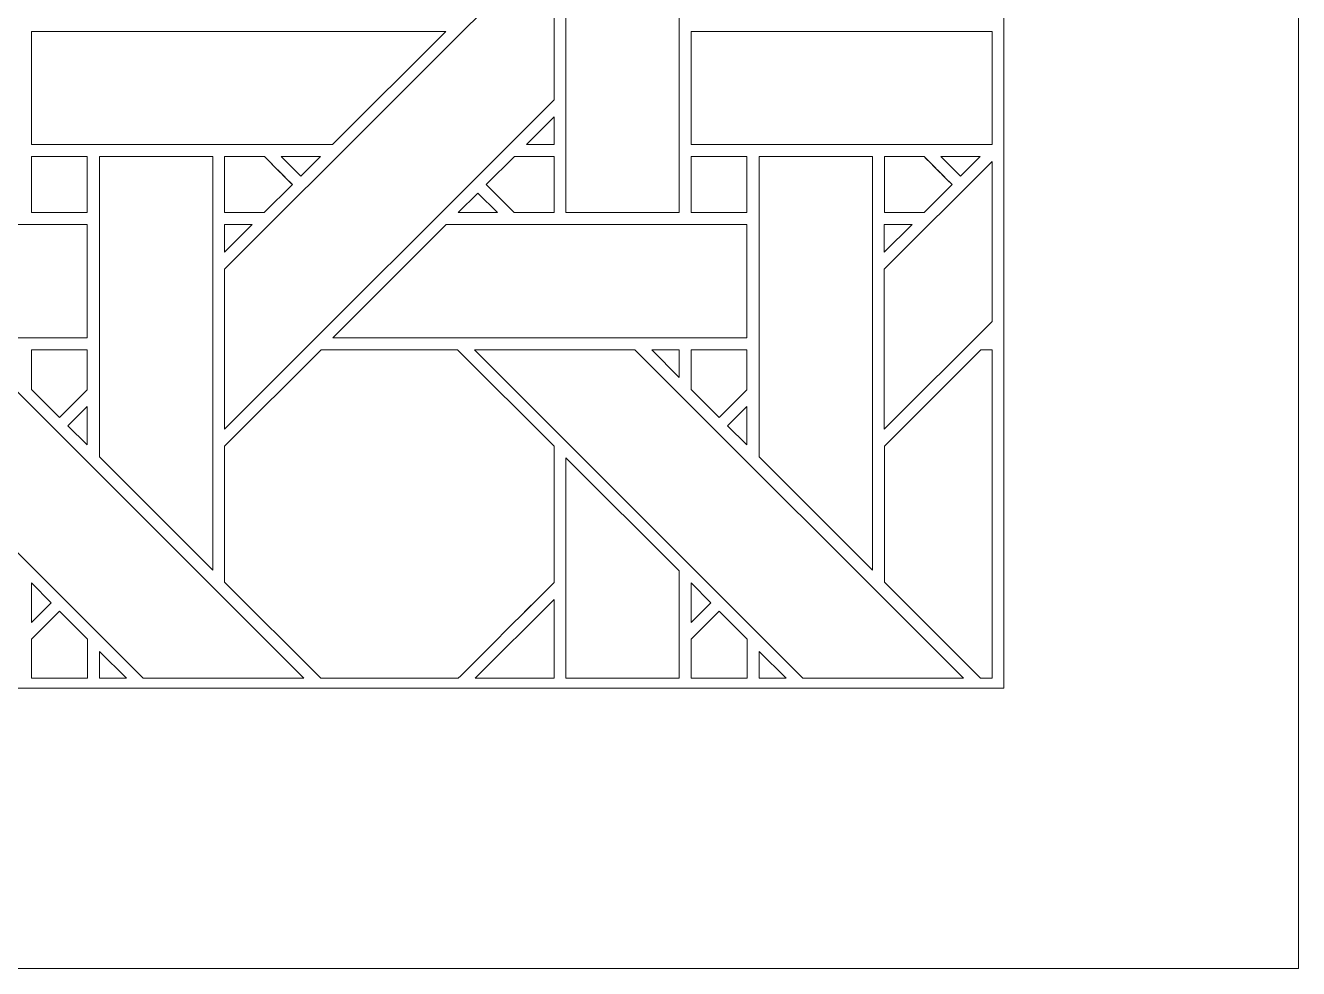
# Model space of a CAD drawing. Header units: inches. Extents: x 5.4 to 19.4, y 5.6 to 12.6.
# Drawn here: x 17.552 to 19.383, y 5.595 to 6.951 of the extents above; entities that cross this region are included whole.
import ezdxf

# ---------------------------------------------------------------- set-up
doc = ezdxf.new("R2010")
doc.units = ezdxf.units.IN
doc.header["$MEASUREMENT"] = 0
doc.layers.add('Design', color=7, linetype='Continuous', lineweight=0)

msp = doc.modelspace()

# ---------------------------------------------------------------- linework, layer by layer
at = {"layer": 'Design'}
for points, knots in [([(5.3829, 12.5948), (5.3829, 12.5948), (5.3829, 5.5948), (5.3829, 5.5948), (5.3829, 5.5948), (19.3829, 5.5948), (19.3829, 5.5948), (19.3829, 5.5948), (19.3829, 12.5948), (19.3829, 12.5948), (19.3829, 12.5948), (5.3829, 12.5948), (5.3829, 12.5948)], [0, 0, 0, 0, 1, 1, 1, 2, 2, 2, 3, 3, 3, 4, 4, 4, 4]), ([(5.8069, 12.1914), (5.8069, 12.1914), (5.8069, 5.9981), (5.8069, 5.9981), (5.8069, 5.9981), (18.9588, 5.9981), (18.9588, 5.9981), (18.9588, 5.9981), (18.9588, 12.1914), (18.9588, 12.1914), (18.9588, 12.1914), (5.8069, 12.1914), (5.8069, 12.1914)], [0, 0, 0, 0, 1, 1, 1, 2, 2, 2, 3, 3, 3, 4, 4, 4, 4]), ([(18.3292, 6.682), (18.3292, 6.682), (18.3292, 7.2778), (18.3292, 7.2778), (18.3292, 7.2778), (18.492, 7.1157), (18.492, 7.1157), (18.492, 7.1157), (18.492, 6.682), (18.492, 6.682), (18.492, 6.682), (18.3292, 6.682), (18.3292, 6.682)], [0, 0, 0, 0, 1, 1, 1, 2, 2, 2, 3, 3, 3, 4, 4, 4, 4]), ([(17.8384, 6.6007), (17.8384, 6.6007), (18.3121, 7.0743), (18.3121, 7.0743), (18.3121, 7.0743), (18.3121, 6.8442), (18.3121, 6.8442), (18.3121, 6.8442), (17.8384, 6.3706), (17.8384, 6.3706), (17.8384, 6.3706), (17.8384, 6.6007), (17.8384, 6.6007)], [0, 0, 0, 0, 1, 1, 1, 2, 2, 2, 3, 3, 3, 4, 4, 4, 4]), ([(17.5605, 6.78), (17.5605, 6.78), (17.5605, 6.9427), (17.5605, 6.9427), (17.5605, 6.9427), (18.1563, 6.9427), (18.1563, 6.9427), (18.1563, 6.9427), (17.9935, 6.78), (17.9935, 6.78), (17.9935, 6.78), (17.5605, 6.78), (17.5605, 6.78)], [0, 0, 0, 0, 1, 1, 1, 2, 2, 2, 3, 3, 3, 4, 4, 4, 4]), ([(18.9421, 6.78), (18.9421, 6.78), (18.5093, 6.78), (18.5093, 6.78), (18.5093, 6.78), (18.5093, 6.9427), (18.5093, 6.9427), (18.5093, 6.9427), (18.9421, 6.9427), (18.9421, 6.9427), (18.9421, 6.9427), (18.9421, 6.78), (18.9421, 6.78)], [0, 0, 0, 0, 1, 1, 1, 2, 2, 2, 3, 3, 3, 4, 4, 4, 4]), ([(18.2723, 6.7801), (18.2723, 6.7801), (18.3121, 6.8198), (18.3121, 6.8198), (18.3121, 6.8198), (18.3121, 6.7801), (18.3121, 6.7801), (18.3121, 6.7801), (18.2723, 6.7801), (18.2723, 6.7801)], [0, 0, 0, 0, 1, 1, 1, 2, 2, 2, 3, 3, 3, 3]), ([(17.6408, 6.7627), (17.6408, 6.7627), (17.6408, 6.682), (17.6408, 6.682), (17.6408, 6.682), (17.5606, 6.682), (17.5606, 6.682), (17.5606, 6.682), (17.5606, 6.7627), (17.5606, 6.7627), (17.5606, 6.7627), (17.6408, 6.7627), (17.6408, 6.7627)], [0, 0, 0, 0, 1, 1, 1, 2, 2, 2, 3, 3, 3, 4, 4, 4, 4]), ([(17.6408, 6.7627), (17.6408, 6.7627), (17.6408, 6.682), (17.6408, 6.682), (17.6408, 6.682), (17.5606, 6.682), (17.5606, 6.682), (17.5606, 6.682), (17.5606, 6.7627), (17.5606, 6.7627), (17.5606, 6.7627), (17.6408, 6.7627), (17.6408, 6.7627)], [0, 0, 0, 0, 1, 1, 1, 2, 2, 2, 3, 3, 3, 4, 4, 4, 4]), ([(17.8213, 6.7628), (17.8213, 6.7628), (17.8213, 6.1677), (17.8213, 6.1677), (17.8213, 6.1677), (17.6583, 6.3306), (17.6583, 6.3306), (17.6583, 6.3306), (17.6583, 6.7628), (17.6583, 6.7628), (17.6583, 6.7628), (17.8213, 6.7628), (17.8213, 6.7628)], [0, 0, 0, 0, 1, 1, 1, 2, 2, 2, 3, 3, 3, 4, 4, 4, 4]), ([(17.8955, 6.7627), (17.9006, 6.7576), (17.9314, 6.7268), (17.9358, 6.7224), (17.9358, 6.7224), (17.8954, 6.682), (17.8954, 6.682), (17.8954, 6.682), (17.8384, 6.682), (17.8384, 6.682), (17.8384, 6.682), (17.8384, 6.7627), (17.8384, 6.7627), (17.8384, 6.7627), (17.8955, 6.7627), (17.8955, 6.7627)], [0, 0, 0, 0, 1, 1, 1, 2, 2, 2, 3, 3, 3, 4, 4, 4, 5, 5, 5, 5]), ([(17.8384, 6.682), (17.8384, 6.682), (17.8384, 6.7627), (17.8384, 6.7627), (17.8384, 6.7627), (17.8955, 6.7627), (17.8955, 6.7627), (17.9011, 6.7572), (17.9358, 6.7224), (17.9358, 6.7224), (17.9358, 6.7224), (17.8954, 6.682), (17.8954, 6.682), (17.8954, 6.682), (17.8384, 6.682), (17.8384, 6.682)], [0, 0, 0, 0, 1, 1, 1, 2, 2, 2, 3, 3, 3, 4, 4, 4, 5, 5, 5, 5]), ([(17.9198, 6.7628), (17.9198, 6.7628), (17.9763, 6.7628), (17.9763, 6.7628), (17.9763, 6.7628), (17.948, 6.7346), (17.948, 6.7346), (17.948, 6.7346), (17.9198, 6.7628), (17.9198, 6.7628)], [0, 0, 0, 0, 1, 1, 1, 2, 2, 2, 3, 3, 3, 3]), ([(18.3121, 6.7628), (18.3121, 6.7628), (18.3121, 6.682), (18.3121, 6.682), (18.3121, 6.682), (18.255, 6.682), (18.255, 6.682), (18.255, 6.682), (18.2146, 6.7223), (18.2146, 6.7223), (18.2146, 6.7223), (18.2551, 6.7628), (18.2551, 6.7628), (18.2551, 6.7628), (18.3121, 6.7628), (18.3121, 6.7628)], [0, 0, 0, 0, 1, 1, 1, 2, 2, 2, 3, 3, 3, 4, 4, 4, 5, 5, 5, 5]), ([(18.2146, 6.7223), (18.2146, 6.7223), (18.2551, 6.7628), (18.2551, 6.7628), (18.2551, 6.7628), (18.3121, 6.7628), (18.3121, 6.7628), (18.3121, 6.7628), (18.3121, 6.682), (18.3121, 6.682), (18.3121, 6.682), (18.255, 6.682), (18.255, 6.682), (18.255, 6.682), (18.2146, 6.7223), (18.2146, 6.7223)], [0, 0, 0, 0, 1, 1, 1, 2, 2, 2, 3, 3, 3, 4, 4, 4, 5, 5, 5, 5]), ([(18.5896, 6.7627), (18.5896, 6.7627), (18.5896, 6.682), (18.5896, 6.682), (18.5896, 6.682), (18.5093, 6.682), (18.5093, 6.682), (18.5093, 6.682), (18.5093, 6.7627), (18.5093, 6.7627), (18.5093, 6.7627), (18.5896, 6.7627), (18.5896, 6.7627)], [0, 0, 0, 0, 1, 1, 1, 2, 2, 2, 3, 3, 3, 4, 4, 4, 4]), ([(18.5093, 6.682), (18.5093, 6.682), (18.5093, 6.7627), (18.5093, 6.7627), (18.5093, 6.7627), (18.5896, 6.7627), (18.5896, 6.7627), (18.5896, 6.7627), (18.5896, 6.682), (18.5896, 6.682), (18.5896, 6.682), (18.5093, 6.682), (18.5093, 6.682)], [0, 0, 0, 0, 1, 1, 1, 2, 2, 2, 3, 3, 3, 4, 4, 4, 4]), ([(18.77, 6.1677), (18.77, 6.1677), (18.6071, 6.3306), (18.6071, 6.3306), (18.6071, 6.3306), (18.6071, 6.7628), (18.6071, 6.7628), (18.6071, 6.7628), (18.77, 6.7628), (18.77, 6.7628), (18.77, 6.7628), (18.77, 6.1677), (18.77, 6.1677)], [0, 0, 0, 0, 1, 1, 1, 2, 2, 2, 3, 3, 3, 4, 4, 4, 4]), ([(18.8442, 6.7627), (18.8494, 6.7576), (18.8802, 6.7268), (18.8846, 6.7224), (18.8846, 6.7224), (18.8442, 6.682), (18.8442, 6.682), (18.8442, 6.682), (18.7872, 6.682), (18.7872, 6.682), (18.7872, 6.682), (18.7872, 6.7627), (18.7872, 6.7627), (18.7872, 6.7627), (18.8442, 6.7627), (18.8442, 6.7627)], [0, 0, 0, 0, 1, 1, 1, 2, 2, 2, 3, 3, 3, 4, 4, 4, 5, 5, 5, 5]), ([(18.7872, 6.682), (18.7872, 6.682), (18.7872, 6.7627), (18.7872, 6.7627), (18.7872, 6.7627), (18.8442, 6.7627), (18.8442, 6.7627), (18.8498, 6.7572), (18.8846, 6.7224), (18.8846, 6.7224), (18.8846, 6.7224), (18.8442, 6.682), (18.8442, 6.682), (18.8442, 6.682), (18.7872, 6.682), (18.7872, 6.682)], [0, 0, 0, 0, 1, 1, 1, 2, 2, 2, 3, 3, 3, 4, 4, 4, 5, 5, 5, 5]), ([(18.8686, 6.7628), (18.8686, 6.7628), (18.925, 6.7628), (18.925, 6.7628), (18.925, 6.7628), (18.8967, 6.7346), (18.8967, 6.7346), (18.8967, 6.7346), (18.8686, 6.7628), (18.8686, 6.7628)], [0, 0, 0, 0, 1, 1, 1, 2, 2, 2, 3, 3, 3, 3]), ([(18.7871, 6.3706), (18.7871, 6.3706), (18.7871, 6.6007), (18.7871, 6.6007), (18.7871, 6.6007), (18.9421, 6.7556), (18.9421, 6.7556), (18.9421, 6.7556), (18.9421, 6.5255), (18.9421, 6.5255), (18.9421, 6.5255), (18.7871, 6.3706), (18.7871, 6.3706)], [0, 0, 0, 0, 1, 1, 1, 2, 2, 2, 3, 3, 3, 4, 4, 4, 4]), ([(18.2307, 6.682), (18.2307, 6.682), (18.1742, 6.682), (18.1742, 6.682), (18.1742, 6.682), (18.2025, 6.7102), (18.2025, 6.7102), (18.2025, 6.7102), (18.2307, 6.682), (18.2307, 6.682)], [0, 0, 0, 0, 1, 1, 1, 2, 2, 2, 3, 3, 3, 3]), ([(17.2084, 6.6648), (17.2084, 6.6648), (17.6408, 6.6648), (17.6408, 6.6648), (17.6408, 6.6648), (17.6408, 6.502), (17.6408, 6.502), (17.6408, 6.502), (17.0455, 6.502), (17.0455, 6.502), (17.0455, 6.502), (17.2084, 6.6648), (17.2084, 6.6648)], [0, 0, 0, 0, 1, 1, 1, 2, 2, 2, 3, 3, 3, 4, 4, 4, 4]), ([(17.8782, 6.6649), (17.8782, 6.6649), (17.8384, 6.625), (17.8384, 6.625), (17.8384, 6.625), (17.8384, 6.6649), (17.8384, 6.6649), (17.8384, 6.6649), (17.8782, 6.6649), (17.8782, 6.6649)], [0, 0, 0, 0, 1, 1, 1, 2, 2, 2, 3, 3, 3, 3]), ([(18.1571, 6.6648), (18.1571, 6.6648), (18.5895, 6.6648), (18.5895, 6.6648), (18.5895, 6.6648), (18.5895, 6.502), (18.5895, 6.502), (18.5895, 6.502), (17.9942, 6.502), (17.9942, 6.502), (17.9942, 6.502), (18.1571, 6.6648), (18.1571, 6.6648)], [0, 0, 0, 0, 1, 1, 1, 2, 2, 2, 3, 3, 3, 4, 4, 4, 4]), ([(18.827, 6.6649), (18.827, 6.6649), (18.7871, 6.625), (18.7871, 6.625), (18.7871, 6.625), (18.7871, 6.6649), (18.7871, 6.6649), (18.7871, 6.6649), (18.827, 6.6649), (18.827, 6.6649)], [0, 0, 0, 0, 1, 1, 1, 2, 2, 2, 3, 3, 3, 3]), ([(17.7214, 6.0122), (17.7214, 6.0122), (17.2488, 6.4849), (17.2488, 6.4849), (17.2488, 6.4849), (17.4798, 6.4849), (17.4798, 6.4849), (17.4798, 6.4849), (17.9524, 6.0122), (17.9524, 6.0122), (17.9524, 6.0122), (17.7214, 6.0122), (17.7214, 6.0122)], [0, 0, 0, 0, 1, 1, 1, 2, 2, 2, 3, 3, 3, 4, 4, 4, 4]), ([(17.6408, 6.4849), (17.6408, 6.4849), (17.6408, 6.4273), (17.6408, 6.4273), (17.6408, 6.4273), (17.6009, 6.3873), (17.6009, 6.3873), (17.6009, 6.3873), (17.5606, 6.4277), (17.5606, 6.4277), (17.5606, 6.4277), (17.5606, 6.4849), (17.5606, 6.4849), (17.5606, 6.4849), (17.6408, 6.4849), (17.6408, 6.4849)], [0, 0, 0, 0, 1, 1, 1, 2, 2, 2, 3, 3, 3, 4, 4, 4, 5, 5, 5, 5]), ([(17.6009, 6.3873), (17.6009, 6.3873), (17.5606, 6.4277), (17.5606, 6.4277), (17.5606, 6.4277), (17.5606, 6.4849), (17.5606, 6.4849), (17.5606, 6.4849), (17.6408, 6.4849), (17.6408, 6.4849), (17.6408, 6.4849), (17.6408, 6.4273), (17.6408, 6.4273), (17.6408, 6.4273), (17.6009, 6.3873), (17.6009, 6.3873)], [0, 0, 0, 0, 1, 1, 1, 2, 2, 2, 3, 3, 3, 4, 4, 4, 5, 5, 5, 5]), ([(17.9767, 6.0122), (17.9767, 6.0122), (17.8384, 6.1505), (17.8384, 6.1505), (17.8384, 6.1505), (17.8384, 6.3462), (17.8384, 6.3462), (17.8384, 6.3462), (17.9771, 6.4849), (17.9771, 6.4849), (17.9771, 6.4849), (18.1734, 6.4849), (18.1734, 6.4849), (18.1734, 6.4849), (18.3121, 6.3462), (18.3121, 6.3462), (18.3121, 6.3462), (18.3121, 6.1499), (18.3121, 6.1499), (18.2947, 6.1324), (18.1874, 6.0253), (18.1744, 6.0122), (18.1744, 6.0122), (17.9767, 6.0122), (17.9767, 6.0122)], [0, 0, 0, 0, 1, 1, 1, 2, 2, 2, 3, 3, 3, 4, 4, 4, 5, 5, 5, 6, 6, 6, 7, 7, 7, 8, 8, 8, 8]), ([(17.9767, 6.0122), (17.9767, 6.0122), (17.8384, 6.1505), (17.8384, 6.1505), (17.8384, 6.1505), (17.8384, 6.3462), (17.8384, 6.3462), (17.8384, 6.3462), (17.9771, 6.4849), (17.9771, 6.4849), (17.9771, 6.4849), (18.1734, 6.4849), (18.1734, 6.4849), (18.1734, 6.4849), (18.3121, 6.3462), (18.3121, 6.3462), (18.3121, 6.3462), (18.3121, 6.1499), (18.3121, 6.1499), (18.2947, 6.1325), (18.1874, 6.0253), (18.1744, 6.0122), (18.1744, 6.0122), (17.9767, 6.0122), (17.9767, 6.0122)], [0, 0, 0, 0, 1, 1, 1, 2, 2, 2, 3, 3, 3, 4, 4, 4, 5, 5, 5, 6, 6, 6, 7, 7, 7, 8, 8, 8, 8]), ([(18.6701, 6.0122), (18.6701, 6.0122), (18.1975, 6.4849), (18.1975, 6.4849), (18.1975, 6.4849), (18.4285, 6.4849), (18.4285, 6.4849), (18.4285, 6.4849), (18.9012, 6.0122), (18.9012, 6.0122), (18.9012, 6.0122), (18.6701, 6.0122), (18.6701, 6.0122)], [0, 0, 0, 0, 1, 1, 1, 2, 2, 2, 3, 3, 3, 4, 4, 4, 4]), ([(18.4921, 6.4849), (18.4921, 6.4849), (18.4921, 6.4451), (18.4921, 6.4451), (18.4921, 6.4451), (18.4526, 6.4849), (18.4526, 6.4849), (18.4526, 6.4849), (18.4921, 6.4849), (18.4921, 6.4849)], [0, 0, 0, 0, 1, 1, 1, 2, 2, 2, 3, 3, 3, 3]), ([(18.5896, 6.4849), (18.5896, 6.4849), (18.5896, 6.4273), (18.5896, 6.4273), (18.5896, 6.4273), (18.5496, 6.3873), (18.5496, 6.3873), (18.5496, 6.3873), (18.5093, 6.4277), (18.5093, 6.4277), (18.5093, 6.4277), (18.5093, 6.4849), (18.5093, 6.4849), (18.5093, 6.4849), (18.5896, 6.4849), (18.5896, 6.4849)], [0, 0, 0, 0, 1, 1, 1, 2, 2, 2, 3, 3, 3, 4, 4, 4, 5, 5, 5, 5]), ([(18.5496, 6.3873), (18.5496, 6.3873), (18.5093, 6.4277), (18.5093, 6.4277), (18.5093, 6.4277), (18.5093, 6.4849), (18.5093, 6.4849), (18.5093, 6.4849), (18.5896, 6.4849), (18.5896, 6.4849), (18.5896, 6.4849), (18.5896, 6.4273), (18.5896, 6.4273), (18.5896, 6.4273), (18.5496, 6.3873), (18.5496, 6.3873)], [0, 0, 0, 0, 1, 1, 1, 2, 2, 2, 3, 3, 3, 4, 4, 4, 5, 5, 5, 5]), ([(18.7872, 6.1505), (18.7872, 6.1505), (18.7872, 6.3462), (18.7872, 6.3462), (18.7872, 6.3462), (18.9259, 6.4849), (18.9259, 6.4849), (18.9259, 6.4849), (18.9421, 6.4849), (18.9421, 6.4849), (18.9421, 6.4849), (18.9421, 6.0122), (18.9421, 6.0122), (18.9421, 6.0122), (18.9254, 6.0122), (18.9254, 6.0122), (18.9254, 6.0122), (18.7872, 6.1505), (18.7872, 6.1505)], [0, 0, 0, 0, 1, 1, 1, 2, 2, 2, 3, 3, 3, 4, 4, 4, 5, 5, 5, 6, 6, 6, 6]), ([(18.9421, 6.0122), (18.9421, 6.0122), (18.9254, 6.0122), (18.9254, 6.0122), (18.9254, 6.0122), (18.7872, 6.1505), (18.7872, 6.1505), (18.7872, 6.1505), (18.7872, 6.3462), (18.7872, 6.3462), (18.7872, 6.3462), (18.9259, 6.4849), (18.9259, 6.4849), (18.9259, 6.4849), (18.9421, 6.4849), (18.9421, 6.4849), (18.9421, 6.4849), (18.9421, 6.0122), (18.9421, 6.0122)], [0, 0, 0, 0, 1, 1, 1, 2, 2, 2, 3, 3, 3, 4, 4, 4, 5, 5, 5, 6, 6, 6, 6]), ([(17.6408, 6.4031), (17.6408, 6.4031), (17.6408, 6.3479), (17.6408, 6.3479), (17.6408, 6.3479), (17.613, 6.3753), (17.613, 6.3753), (17.613, 6.3753), (17.6408, 6.4031), (17.6408, 6.4031)], [0, 0, 0, 0, 1, 1, 1, 2, 2, 2, 3, 3, 3, 3]), ([(18.5895, 6.4031), (18.5895, 6.4031), (18.5895, 6.3479), (18.5895, 6.3479), (18.5895, 6.3479), (18.5618, 6.3753), (18.5618, 6.3753), (18.5618, 6.3753), (18.5895, 6.4031), (18.5895, 6.4031)], [0, 0, 0, 0, 1, 1, 1, 2, 2, 2, 3, 3, 3, 3]), ([(18.3292, 6.0122), (18.3292, 6.0122), (18.3292, 6.3291), (18.3292, 6.3291), (18.3292, 6.3291), (18.492, 6.1669), (18.492, 6.1669), (18.492, 6.1669), (18.492, 6.0122), (18.492, 6.0122), (18.492, 6.0122), (18.3292, 6.0122), (18.3292, 6.0122)], [0, 0, 0, 0, 1, 1, 1, 2, 2, 2, 3, 3, 3, 4, 4, 4, 4]), ([(17.5887, 6.1209), (17.5887, 6.1209), (17.5605, 6.0927), (17.5605, 6.0927), (17.5605, 6.0927), (17.5605, 6.1495), (17.5605, 6.1495), (17.5605, 6.1495), (17.5887, 6.1209), (17.5887, 6.1209)], [0, 0, 0, 0, 1, 1, 1, 2, 2, 2, 3, 3, 3, 3]), ([(18.5375, 6.1209), (18.5375, 6.1209), (18.5093, 6.0927), (18.5093, 6.0927), (18.5093, 6.0927), (18.5093, 6.1495), (18.5093, 6.1495), (18.5093, 6.1495), (18.5375, 6.1209), (18.5375, 6.1209)], [0, 0, 0, 0, 1, 1, 1, 2, 2, 2, 3, 3, 3, 3]), ([(18.3121, 6.1255), (18.3121, 6.1255), (18.3121, 6.0122), (18.3121, 6.0122), (18.3121, 6.0122), (18.1988, 6.0122), (18.1988, 6.0122), (18.1988, 6.0122), (18.3121, 6.1255), (18.3121, 6.1255)], [0, 0, 0, 0, 1, 1, 1, 2, 2, 2, 3, 3, 3, 3]), ([(17.5606, 6.0122), (17.5606, 6.0122), (17.5606, 6.0683), (17.5606, 6.0683), (17.5606, 6.0683), (17.6009, 6.1086), (17.6009, 6.1086), (17.6009, 6.1086), (17.6412, 6.0683), (17.6412, 6.0683), (17.6412, 6.0683), (17.6412, 6.0122), (17.6412, 6.0122), (17.6412, 6.0122), (17.5606, 6.0122), (17.5606, 6.0122)], [0, 0, 0, 0, 1, 1, 1, 2, 2, 2, 3, 3, 3, 4, 4, 4, 5, 5, 5, 5]), ([(17.5606, 6.0683), (17.5606, 6.0683), (17.6009, 6.1086), (17.6009, 6.1086), (17.6009, 6.1086), (17.6412, 6.0683), (17.6412, 6.0683), (17.6412, 6.0683), (17.6412, 6.0122), (17.6412, 6.0122), (17.6412, 6.0122), (17.5606, 6.0122), (17.5606, 6.0122), (17.5606, 6.0122), (17.5606, 6.0683), (17.5606, 6.0683)], [0, 0, 0, 0, 1, 1, 1, 2, 2, 2, 3, 3, 3, 4, 4, 4, 5, 5, 5, 5]), ([(18.5093, 6.0122), (18.5093, 6.0122), (18.5093, 6.0683), (18.5093, 6.0683), (18.5093, 6.0683), (18.5496, 6.1086), (18.5496, 6.1086), (18.5496, 6.1086), (18.59, 6.0683), (18.59, 6.0683), (18.59, 6.0683), (18.59, 6.0122), (18.59, 6.0122), (18.59, 6.0122), (18.5093, 6.0122), (18.5093, 6.0122)], [0, 0, 0, 0, 1, 1, 1, 2, 2, 2, 3, 3, 3, 4, 4, 4, 5, 5, 5, 5]), ([(18.5093, 6.0683), (18.5093, 6.0683), (18.5496, 6.1086), (18.5496, 6.1086), (18.5496, 6.1086), (18.59, 6.0683), (18.59, 6.0683), (18.59, 6.0683), (18.59, 6.0122), (18.59, 6.0122), (18.59, 6.0122), (18.5093, 6.0122), (18.5093, 6.0122), (18.5093, 6.0122), (18.5093, 6.0683), (18.5093, 6.0683)], [0, 0, 0, 0, 1, 1, 1, 2, 2, 2, 3, 3, 3, 4, 4, 4, 5, 5, 5, 5]), ([(17.6585, 6.0122), (17.6585, 6.0122), (17.6585, 6.051), (17.6585, 6.051), (17.6585, 6.051), (17.6972, 6.0122), (17.6972, 6.0122), (17.6972, 6.0122), (17.6585, 6.0122), (17.6585, 6.0122)], [0, 0, 0, 0, 1, 1, 1, 2, 2, 2, 3, 3, 3, 3]), ([(18.6072, 6.0122), (18.6072, 6.0122), (18.6072, 6.051), (18.6072, 6.051), (18.6072, 6.051), (18.6459, 6.0122), (18.6459, 6.0122), (18.6459, 6.0122), (18.6072, 6.0122), (18.6072, 6.0122)], [0, 0, 0, 0, 1, 1, 1, 2, 2, 2, 3, 3, 3, 3])]:
    msp.add_open_spline(points, degree=3, knots=knots, dxfattribs=at)

doc.saveas('drawing.dxf')
